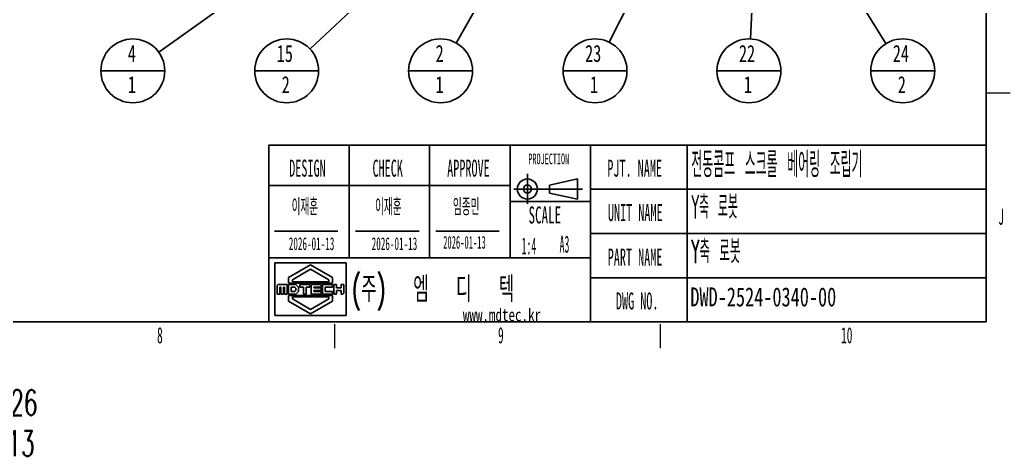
# Model space of a CAD drawing. Header units: millimetres. Extents: x 19 to 1667, y -46 to 1235.
# Drawn here: x 1171.3 to 1664, y -45.6 to 171.5 of the extents above; entities that cross this region are included whole.
import ezdxf

# ---------------------------------------------------------------- set-up
doc = ezdxf.new("R2010")
doc.units = ezdxf.units.MM
doc.header["$LTSCALE"] = 4
doc.layers.add('12', color=4, linetype='Continuous')
doc.styles.add('SLDTEXTSTYLE0', font='TXT', dxfattribs={"width": 0.62381, "bigfont": 'bigfont'})
doc.styles.add('SLDTEXTSTYLE1', font='TXT', dxfattribs={"width": 0.446809, "bigfont": 'bigfont'})
doc.styles.add('SLDTEXTSTYLE11', font='TXT', dxfattribs={"width": 0.75})
doc.styles.add('SLDTEXTSTYLE16', font='TXT', dxfattribs={"width": 0.6, "bigfont": 'bigfont'})
doc.styles.add('SLDTEXTSTYLE17', font='TXT', dxfattribs={"width": 0.49})
doc.styles.add('SLDTEXTSTYLE2', font='TXT', dxfattribs={"width": 0.7})
doc.styles.add('SLDTEXTSTYLE4', font='TXT', dxfattribs={"width": 0.421875})
doc.styles.add('SLDTEXTSTYLE5', font='TXT', dxfattribs={"width": 0.525})
doc.styles.add('SLDTEXTSTYLE6', font='TXT', dxfattribs={"width": 0.4235})
doc.styles.add('SLDTEXTSTYLE7', font='TXT', dxfattribs={"width": 0.4235, "bigfont": 'bigfont'})
doc.styles.add('SLDTEXTSTYLE8', font='TXT', dxfattribs={"width": 0.5625})
doc.styles.add('SLDTEXTSTYLE9', font='TXT', dxfattribs={"width": 0.49, "bigfont": 'bigfont'})
doc.dimstyles.new('SLDDIMSTYLE2', dxfattribs={"dimtxt": 0.18, "dimasz": 3, "dimexe": 0, "dimexo": 0.0625, "dimgap": 0, "dimtad": 0, "dimtih": 1, "dimtoh": 1, "dimdec": 0, "dimrnd": 1e-09, "dimzin": 0, "dimdsep": 46, "dimtxsty": 'Standard', "dimsah": 1, "dimcen": 0.09, "dimadec": 0, "dimazin": 0, "dimtfac": 3, "dimtdec": 0, "dimtofl": 0, "dimtmove": 0, "dimatfit": 3, "dimfxl": 0, "dimfrac": 2, "dimtolj": 1, "dimtzin": 0, "dimarcsym": 0})

# ---------------------------------------------------------------- blocks, each defined once
blk = doc.blocks.new('블록12')
for p, q in [((1651.99, 21.2), (1651.99, 1161.2)), ((1295.24, 109.2), (1295.24, 21.2)), ((1295.24, 109.2), (1651.99, 109.2)), ((1295.24, 109.2), (1295.24, 21.2)), ((1335.2, 109.2), (1335.2, 53.09)), ((1375.2, 109.2), (1375.2, 53.09)), ((1415.2, 109.2), (1415.2, 53.09)), ((1455.24, 21.2), (1455.24, 109.2)), ((1503.24, 21.2), (1503.24, 109.2)), ((1423.82, 87.35), (1423.82, 94.85)), ((1295.24, 89.09), (1415.2, 89.09)), ((1434.86, 89.35), (1448.82, 92.35)), ((1434.86, 89.35), (1434.86, 85.35)), ((1448.82, 82.35), (1448.82, 92.35)), ((1417.15, 87.35), (1451.2, 87.35)), ((1423.82, 87.35), (1423.82, 79.92)), ((1434.86, 85.35), (1448.82, 82.35)), ((1455.24, 87.2), (1651.99, 87.2)), ((1415.24, 81.09), (1455.24, 81.09)), ((1297.97, 66.33), (1329.54, 66.33)), ((1338.38, 66.33), (1369.96, 66.33)), ((1378.24, 66.33), (1409.81, 66.33)), ((1455.24, 65.2), (1651.99, 65.2)), ((1295.24, 53.09), (1455.24, 53.09)), ((1455.24, 43.2), (1651.99, 43.2)), ((31.99, 21.2), (1651.99, 21.2))]:
    blk.add_line(p, q)
at = {"color": 7, "linetype": 'Continuous', "lineweight": 18}
blk.add_line((1651.99, 135.2), (1663.99, 135.2), dxfattribs=at)
at = {"color": 9, "linetype": 'Continuous', "lineweight": 18}
for p, q in [((1327.99, 8.18), (1327.99, 20.18)), ((1489.99, 8.18), (1489.99, 20.18))]:
    blk.add_line(p, q, dxfattribs=at)
for radius in [5, 2]:
    blk.add_circle((1423.82, 87.35), radius)
blk = doc.blocks.new('MDT')
for p, q in [((23.59, 17.47), (0, 17.47)), ((0, 17.47), (0, 0)), ((4.5, 12.66), (11.79, 16.87)), ((11.79, 16.87), (19.09, 12.66)), ((23.59, 0), (23.59, 17.47)), ((11.79, 15.41), (5.76, 11.93)), ((5.76, 11.93), (11.79, 15.41)), ((17.82, 11.93), (11.79, 15.41)), ((11.79, 15.41), (17.82, 11.93)), ((0.75, 9.99), (1.1, 10.34)), ((0.75, 7.13), (0.75, 9.99)), ((1.1, 10.34), (4.07, 10.34)), ((4.07, 10.34), (4.07, 7.13)), ((4.5, 10.79), (4.5, 12.66)), ((19.09, 10.79), (4.5, 10.79)), ((4.5, 7.13), (4.5, 10.34)), ((4.5, 10.34), (6.95, 10.34)), ((5.76, 11.93), (5.76, 11.21)), ((5.76, 11.21), (5.76, 11.93)), ((5.76, 11.21), (17.82, 11.21)), ((17.82, 11.21), (5.76, 11.21)), ((6.95, 10.34), (7.82, 9.47)), ((8.26, 9.47), (8.26, 10.34)), ((8.26, 10.34), (11.58, 10.34)), ((11.58, 10.34), (11.58, 9.47)), ((12.01, 7.13), (12.01, 10.34)), ((12.01, 10.34), (15.33, 10.34)), ((15.33, 10.34), (15.33, 9.47)), ((15.76, 7.13), (15.76, 10.34)), ((15.76, 10.34), (19.09, 10.34)), ((17.82, 11.21), (17.82, 11.93)), ((17.82, 11.93), (17.82, 11.21)), ((19.09, 12.66), (19.09, 10.79)), ((19.09, 10.34), (19.09, 9.47)), ((19.52, 7.13), (19.52, 10.34)), ((19.52, 10.34), (20.39, 10.34)), ((20.39, 10.34), (20.39, 9.17)), ((21.97, 9.17), (21.97, 10.34)), ((21.97, 10.34), (22.84, 10.34)), ((22.84, 10.34), (22.84, 7.48)), ((1.62, 7.13), (0.75, 7.13)), ((1.97, 9.47), (1.62, 9.47)), ((1.62, 9.47), (1.62, 7.13)), ((1.97, 7.13), (1.97, 9.47)), ((2.85, 7.13), (1.97, 7.13)), ((3.2, 9.47), (2.85, 9.47)), ((2.85, 9.47), (2.85, 7.13)), ((3.2, 7.13), (3.2, 9.47)), ((4.07, 7.13), (3.2, 7.13)), ((6.95, 7.13), (4.5, 7.13)), ((4.5, 4.82), (4.5, 6.68)), ((4.5, 6.68), (19.09, 6.68)), ((6.59, 9.47), (5.37, 9.47)), ((5.37, 9.47), (5.37, 8)), ((5.37, 8), (5.37, 9.47)), ((5.37, 9.47), (6.59, 9.47)), ((5.37, 8), (6.59, 8)), ((6.59, 8), (5.37, 8)), ((6.95, 9.11), (6.59, 9.47)), ((6.59, 9.47), (6.95, 9.11)), ((6.59, 8), (6.95, 8.37)), ((6.95, 8.37), (6.59, 8)), ((6.95, 8.37), (6.95, 9.11)), ((6.95, 9.11), (6.95, 8.37)), ((7.82, 8), (6.95, 7.13)), ((7.82, 9.47), (7.82, 8)), ((9.48, 9.47), (8.26, 9.47)), ((9.48, 7.13), (9.48, 9.47)), ((10.35, 7.13), (9.48, 7.13)), ((11.58, 9.47), (10.35, 9.47)), ((10.35, 9.47), (10.35, 7.13)), ((15.33, 7.13), (12.01, 7.13)), ((15.33, 9.47), (12.88, 9.47)), ((12.88, 9.47), (12.88, 9.17)), ((12.88, 9.17), (15.33, 9.17)), ((15.33, 8.3), (12.88, 8.3)), ((12.88, 8.3), (12.88, 8)), ((12.88, 8), (15.33, 8)), ((15.33, 9.17), (15.33, 8.3)), ((15.33, 8), (15.33, 7.13)), ((19.09, 7.13), (15.76, 7.13)), ((19.09, 9.47), (16.64, 9.47)), ((16.64, 9.47), (16.64, 8)), ((16.64, 8), (19.09, 8)), ((19.09, 8), (19.09, 7.13)), ((19.09, 6.68), (19.09, 4.82)), ((20.39, 7.13), (19.52, 7.13)), ((20.39, 9.17), (21.97, 9.17)), ((21.97, 8.3), (20.39, 8.3)), ((20.39, 8.3), (20.39, 7.13)), ((21.97, 7.13), (21.97, 8.3)), ((22.49, 7.13), (21.97, 7.13)), ((22.84, 7.48), (22.49, 7.13)), ((11.79, 0.61), (4.5, 4.82)), ((5.76, 6.26), (5.76, 5.54)), ((17.82, 6.26), (5.76, 6.26)), ((5.76, 5.54), (5.76, 6.26)), ((5.76, 6.26), (17.82, 6.26)), ((5.76, 5.54), (11.79, 2.06)), ((11.79, 2.06), (5.76, 5.54)), ((11.79, 2.06), (17.82, 5.54)), ((17.82, 5.54), (11.79, 2.06)), ((19.09, 4.82), (11.79, 0.61)), ((17.82, 5.54), (17.82, 6.26)), ((17.82, 6.26), (17.82, 5.54)), ((0, 0), (23.59, 0))]:
    blk.add_line(p, q)
blk = doc.blocks.new('SW_NOTE_0_17')
at = {"layer": '12', "color": 0}
blk.add_line((-16.64, -15.88), (15.16, -15.88), dxfattribs=at)
blk.add_circle((-0.74, -15.88), 15.9, dxfattribs=at)
at = {"layer": '12', "color": 0, "attachment_point": 2, "style": 'SLDTEXTSTYLE2'}
for s, insert, char_height in [('22', (-1.66, -2.99), 8.467), ('1', (-1.2, -18.51), 8.47)]:
    blk.add_mtext(s, dxfattribs=dict(at, insert=insert, char_height=char_height))
blk = doc.blocks.new('SW_NOTE_0_20')
at = {"layer": '12', "color": 0}
blk.add_line((-7.55, -13.53), (24.25, -13.53), dxfattribs=at)
blk.add_circle((8.35, -13.53), 15.9, dxfattribs=at)
at = {"layer": '12', "color": 0, "attachment_point": 2, "style": 'SLDTEXTSTYLE2'}
for s, insert, char_height in [('24', (7.43, -0.64), 8.467), ('2', (7.89, -16.16), 8.47)]:
    blk.add_mtext(s, dxfattribs=dict(at, insert=insert, char_height=char_height))
blk = doc.blocks.new('SW_NOTE_0_21')
at = {"layer": '12', "color": 0}
blk.add_line((-23, -14.23), (8.81, -14.23), dxfattribs=at)
blk.add_circle((-7.1, -14.23), 15.9, dxfattribs=at)
at = {"layer": '12', "color": 0, "attachment_point": 2, "style": 'SLDTEXTSTYLE2'}
for s, insert, char_height in [('23', (-8.02, -1.33), 8.467), ('1', (-7.56, -16.85), 8.47)]:
    blk.add_mtext(s, dxfattribs=dict(at, insert=insert, char_height=char_height))
blk = doc.blocks.new('SW_NOTE_0_22')
at = {"layer": '12', "color": 0}
blk.add_line((-23.75, -13.83), (8.06, -13.83), dxfattribs=at)
blk.add_circle((-7.84, -13.83), 15.9, dxfattribs=at)
at = {"layer": '12', "color": 0, "char_height": 8.47, "attachment_point": 2, "style": 'SLDTEXTSTYLE2'}
for s, insert in [('2', (-8.3, -0.93)), ('1', (-8.3, -16.46))]:
    blk.add_mtext(s, dxfattribs=dict(at, insert=insert))
blk = doc.blocks.new('SW_NOTE_0_23')
at = {"layer": '12', "color": 0}
blk.add_line((-27.5, -10.88), (4.3, -10.88), dxfattribs=at)
blk.add_circle((-11.6, -10.88), 15.9, dxfattribs=at)
at = {"layer": '12', "color": 0, "attachment_point": 2, "style": 'SLDTEXTSTYLE2'}
for s, insert, char_height in [('15', (-12.52, 2.02), 8.467), ('2', (-12.06, -13.5), 8.47)]:
    blk.add_mtext(s, dxfattribs=dict(at, insert=insert, char_height=char_height))
blk = doc.blocks.new('SW_NOTE_0_24')
at = {"layer": '12', "color": 0}
blk.add_line((-28.84, -9.25), (2.97, -9.25), dxfattribs=at)
blk.add_circle((-12.94, -9.25), 15.9, dxfattribs=at)
at = {"layer": '12', "color": 0, "char_height": 8.47, "attachment_point": 2, "style": 'SLDTEXTSTYLE2'}
for s, insert in [('4', (-13.4, 3.65)), ('1', (-13.4, -11.87))]:
    blk.add_mtext(s, dxfattribs=dict(at, insert=insert))

msp = doc.modelspace()

# ---------------------------------------------------------------- block references
at = {"color": 7, "linetype": 'Continuous'}
msp.add_blockref('블록12', (0, 0), dxfattribs=at)
at = {"xscale": 1.5, "yscale": 1.5, "zscale": 1.5}
msp.add_blockref('MDT', (1298.279, 24.35), dxfattribs=at)
at = {"layer": '12'}
for name, p in [('SW_NOTE_0_24', (1240.496, 155.389)), ('SW_NOTE_0_23', (1315.693, 157.019)), ('SW_NOTE_0_22', (1388.474, 159.974)), ('SW_NOTE_0_21', (1464.576, 160.372)), ('SW_NOTE_0_17', (1534.757, 162.026)), ('SW_NOTE_0_20', (1602.202, 159.675))]:
    msp.add_blockref(name, p, dxfattribs=at)

# ---------------------------------------------------------------- texts
for s, insert, char_height, attachment_point, style in [('PROJECTION', (1434.452, 104.996), 5.2917, 2, 'SLDTEXTSTYLE8'), ('전동콤프 스크롤 베어링 조립기', (1505.39, 105.881), 12.7, 1, 'SLDTEXTSTYLE7'), ('DESIGN', (1314.414, 101.951), 8.4667, 2, 'SLDTEXTSTYLE5'), ('CHECK', (1354.336, 101.951), 8.4667, 2, 'SLDTEXTSTYLE5'), ('APPROVE', (1394.507, 101.951), 8.4667, 2, 'SLDTEXTSTYLE5'), ('PJT. NAME', (1477.186, 101.951), 8.4667, 2, 'SLDTEXTSTYLE5'), ('Y축 로봇', (1505.39, 84.28), 11.6417, 1, 'SLDTEXTSTYLE7'), ('이재훈', (1313.141, 82.686), 8.4667, 2, 'SLDTEXTSTYLE9'), ('이재훈', (1354.637, 82.686), 8.4667, 2, 'SLDTEXTSTYLE9'), ('임종민', (1393.381, 82.686), 8.4667, 2, 'SLDTEXTSTYLE9'), ('UNIT NAME', (1477.481, 79.893), 8.4667, 2, 'SLDTEXTSTYLE5'), ('SCALE', (1432.495, 78.67), 8.4667, 2, 'SLDTEXTSTYLE8'), ('J', (1659.465, 77.594), 8, 2, 'SLDTEXTSTYLE5'), ('A3', (1442.276, 64.18), 8.4667, 2, 'SLDTEXTSTYLE6'), ('2026-01-13', (1316.472, 63.335), 6.35, 2, 'SLDTEXTSTYLE5'), ('2026-01-13', (1357.71, 63.335), 6.35, 2, 'SLDTEXTSTYLE5'), ('2026-01-13', (1392.521, 64.006), 6.35, 2, 'SLDTEXTSTYLE17'), ('1:4', (1424.609, 63.286), 8.4667, 2, 'SLDTEXTSTYLE4'), ('Y축 로봇', (1505.39, 62.102), 11.6417, 1, 'SLDTEXTSTYLE1'), ('PART NAME', (1477.39, 57.715), 8.4667, 2, 'SLDTEXTSTYLE5'), ('(주)  엠  디  텍', (1336.568, 43.814), 12.7, 1, 'SLDTEXTSTYLE16'), ('DWG NO.', (1478.449, 35.886), 8.4667, 2, 'SLDTEXTSTYLE5'), ('DWD-2524-0340-00', (1504.889, 38.445), 9.525, 1, 'SLDTEXTSTYLE2'), ('www.mdtec.kr', (1391.75, 27.93), 6.35, 1, 'SLDTEXTSTYLE11'), ('8', (1241.026, 18.594), 8, 2, 'SLDTEXTSTYLE5'), ('9', (1410.633, 18.594), 8, 2, 'SLDTEXTSTYLE5'), ('10', (1582.675, 18.594), 8.0001, 2, 'SLDTEXTSTYLE5'), ('작    성   일 2025-12-26', (1027.642, -12.569), 12.7, 1, 'SLDTEXTSTYLE0'), ('출    도   일 2026-01-13', (1026.222, -32.878), 12.7, 1, 'SLDTEXTSTYLE0')]:
    msp.add_mtext(s, dxfattribs=dict(at, insert=insert, char_height=char_height, attachment_point=attachment_point, style=style))

# ---------------------------------------------------------------- leaders
for points in [[(1450.634, 269.585), (1388.474, 159.974)], [(1394.134, 265.21), (1240.496, 155.389)], [(1539.434, 262.21), (1534.757, 162.026)], [(1548.634, 246.51), (1602.202, 159.675)], [(1506.134, 243.71), (1464.576, 160.372)], [(1400.134, 236.21), (1315.693, 157.019)]]:
    msp.add_leader(points, dimstyle='SLDDIMSTYLE2', dxfattribs=at)

doc.saveas('drawing.dxf')
